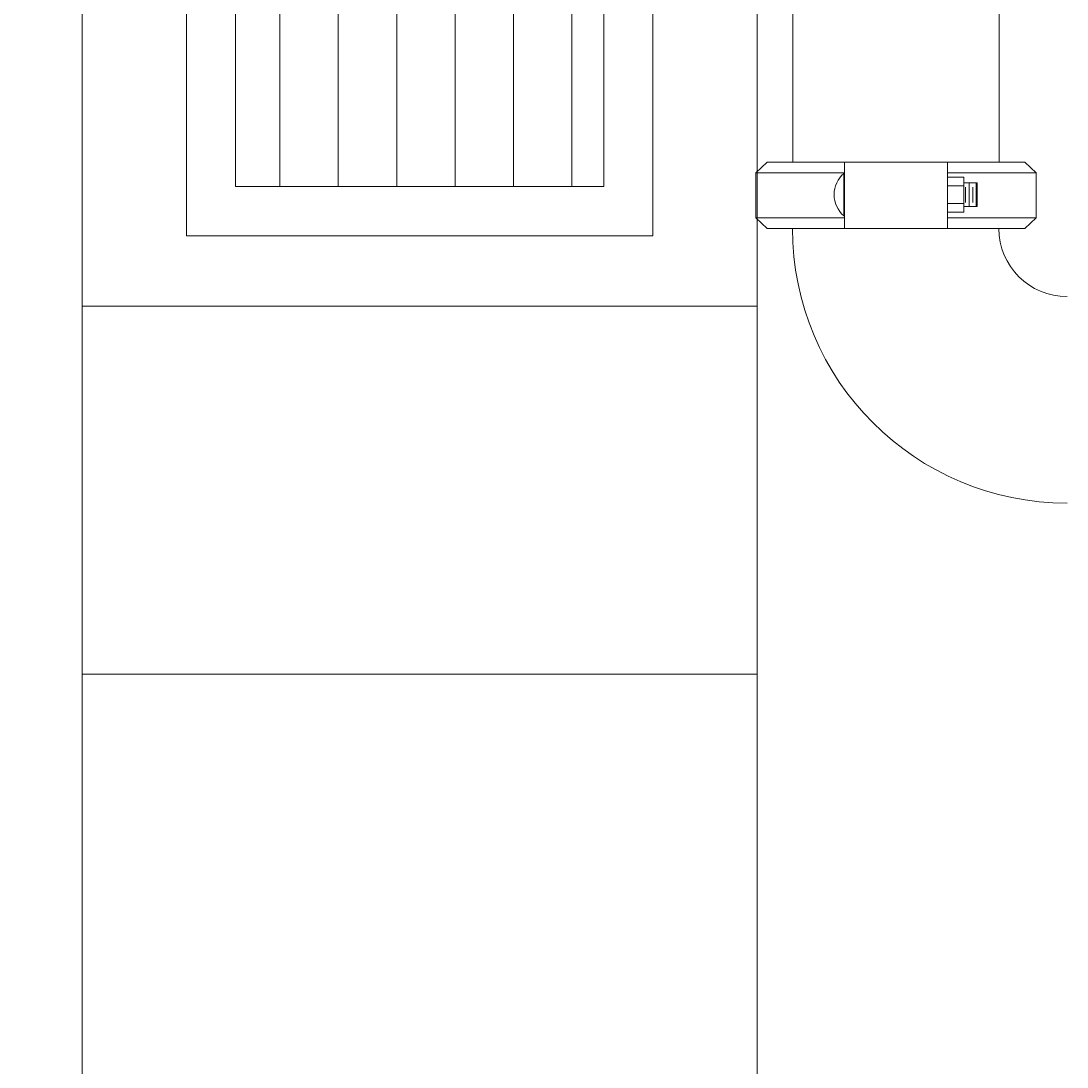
# Model space of a CAD drawing. Header units: millimetres. Extents: x 2085 to 2829, y 1352 to 1631.
# Drawn here: x 2162.463 to 2163.316, y 1605.895 to 1606.748 of the extents above; entities that cross this region are included whole.
import ezdxf

# ---------------------------------------------------------------- set-up
doc = ezdxf.new("R2010")
doc.units = ezdxf.units.MM
doc.layers.get('0').update_dxf_attribs({"color": 251, "lineweight": 9})
for name, color, linetype, lineweight in [('00-GTI-Acoples', 251, 'Continuous', 13), ('A-SANITARIOS', 251, 'Continuous', 13), ('A_30_Extractores', 251, 'Continuous', 13)]:
    doc.layers.add(name, color=color, linetype=linetype, lineweight=lineweight)

# ---------------------------------------------------------------- blocks, each defined once
blk = doc.blocks.new('A$C363a55df')
at = {"layer": '00-GTI-Acoples', "linetype": 'Continuous', "lineweight": 0, "extrusion": (3.83476e-17, -1, 0)}
for p, q in [((-27.05, 104.99), (-18.41, 114.3)), ((-18.41, 41.91), (-18.41, 114.3)), ((18.41, 114.3), (-18.41, 114.3)), ((18.41, 41.91), (18.41, 114.3)), ((27.05, 104.99), (18.41, 114.3)), ((-27.05, 41.91), (-27.05, 104.99)), ((27.05, 41.91), (27.05, 104.99)), ((-9.02, 66.04), (0.51, 66.04)), ((-9.02, 55.14), (-9.02, 66.04)), ((0.51, 66.04), (10.03, 66.04)), ((10.03, 55.14), (10.03, 66.04)), ((-13.84, 41.91), (-13.84, 55.14)), ((-13.84, 55.14), (-6.67, 55.14)), ((-6.67, 41.91), (-6.67, 55.14)), ((-6.67, 55.14), (7.68, 55.14)), ((7.68, 41.91), (7.68, 55.14)), ((7.68, 55.14), (14.86, 55.14)), ((14.86, 41.91), (14.86, 55.14)), ((-27.05, 41.91), (-27.05, 21.6)), ((-25.36, 41.91), (-27.05, 41.91)), ((-6.41, 41.91), (-25.36, 41.91)), ((7.42, 41.91), (-6.41, 41.91)), ((26.41, 41.91), (7.42, 41.91)), ((27.05, 41.91), (26.41, 41.91)), ((27.05, 41.91), (27.05, 21.6)), ((-27.05, -21.6), (-27.05, 21.6)), ((27.05, -21.6), (27.05, 21.6)), ((-27.05, -21.6), (-27.05, -41.91)), ((27.05, -21.6), (27.05, -41.91)), ((-27.05, -41.91), (-25.36, -41.91)), ((-27.05, -104.99), (-27.05, -41.91)), ((-25.36, -41.91), (-6.41, -41.91)), ((-18.41, -114.3), (-18.41, -41.91)), ((-16.81, -42.54), (-16.81, -41.91)), ((-16.81, -42.54), (17.82, -42.54)), ((-6.41, -41.91), (7.42, -41.91)), ((7.42, -41.91), (26.41, -41.91)), ((17.82, -42.54), (17.82, -41.91)), ((18.41, -114.3), (18.41, -41.91)), ((26.41, -41.91), (27.05, -41.91)), ((27.05, -104.99), (27.05, -41.91)), ((-27.05, -104.99), (-18.41, -114.3)), ((27.05, -104.99), (18.41, -114.3)), ((18.41, -114.3), (-18.41, -114.3))]:
    blk.add_line(p, q, dxfattribs=at)
at = {"layer": '00-GTI-Acoples', "linetype": 'Continuous', "lineweight": 0}
for p, q in [((-27.05, 103.1), (-27.05, -103.1)), ((27.05, 103.1), (27.05, -103.1)), ((10.03, 65.3), (-9.02, 65.3)), ((6.54, 62.48), (-5.98, 62.48)), ((10.03, 59.54), (-9.02, 59.54)), ((6.54, 56.72), (-5.98, 56.72))]:
    blk.add_line(p, q, dxfattribs=at)
blk.add_arc((0.51, -27.56), 22.9, 220.87556, 319.12444, dxfattribs=at)
blk = doc.blocks.new('BOMBAS-28.02.2025')
at = {"layer": 'A-SANITARIOS', "elevation": -0.00004}
blk.add_lwpolyline([(5.16166, -7.10696), (5.16166, -7.45481), (5.32966, -7.45481), (5.32966, -5.24511), (5.16166, -5.24511), (5.16166, -5.59296)], dxfattribs=at)
at = {"layer": 'A-SANITARIOS'}
for radius in [0.22384, 0.05556]:
    blk.add_arc((5.38504, -7.50891, 4669.50792), radius, 180, 270, dxfattribs=at)
at = {"layer": 'A-SANITARIOS', "linetype": 'Continuous', "lineweight": 0, "xscale": -0.0009999999999999976, "yscale": 0.0009999999999999974, "zscale": 0.001, "rotation": 270.0000012408781}
blk.add_blockref('A$C363a55df', (5.24566, -7.48186, -0.00004), dxfattribs=at)
blk = doc.blocks.new('REJ 55x30')
at = {"layer": 'A_30_Extractores', "ltscale": 0.7}
h = blk.add_hatch(dxfattribs=at)
h.set_pattern_fill('ANSI31', color=256, scale=0.015, angle=45)
h.set_pattern_definition([(90, (-1791.153135, -553.6559), (-0.047625, 0), [])])
h.paths.add_polyline_path([(0.04, 0.59), (0.04, 0.04), (0.34, 0.04), (0.34, 0.59)])
for points in [[(0, 0.63), (0, 0), (0.38, 0), (0.38, 0.63)], [(0.04, 0.59), (0.04, 0.04), (0.34, 0.04), (0.34, 0.59)]]:
    blk.add_lwpolyline(points, close=True, dxfattribs=at)

msp = doc.modelspace()

# ---------------------------------------------------------------- linework, layer by layer
at = {"layer": 'A_30_Extractores'}
for points in [[(2162.46342, 1609.58833), (2162.51342, 1609.28833), (2162.51342, 1603.59949), (2163.06342, 1603.59949), (2163.06342, 1609.28833), (2163.11342, 1609.58833)], [(2162.51342, 1606.51557), (2163.06342, 1606.51557)], [(2162.51342, 1606.21557), (2163.06342, 1606.21557)]]:
    msp.add_lwpolyline(points, dxfattribs=at)

# ---------------------------------------------------------------- block references
msp.add_blockref('BOMBAS-28.02.2025', (2157.93096, 1614.08776))
msp.add_blockref('REJ 55x30', (2162.59842, 1606.57293), dxfattribs=at)

doc.saveas('drawing.dxf')
